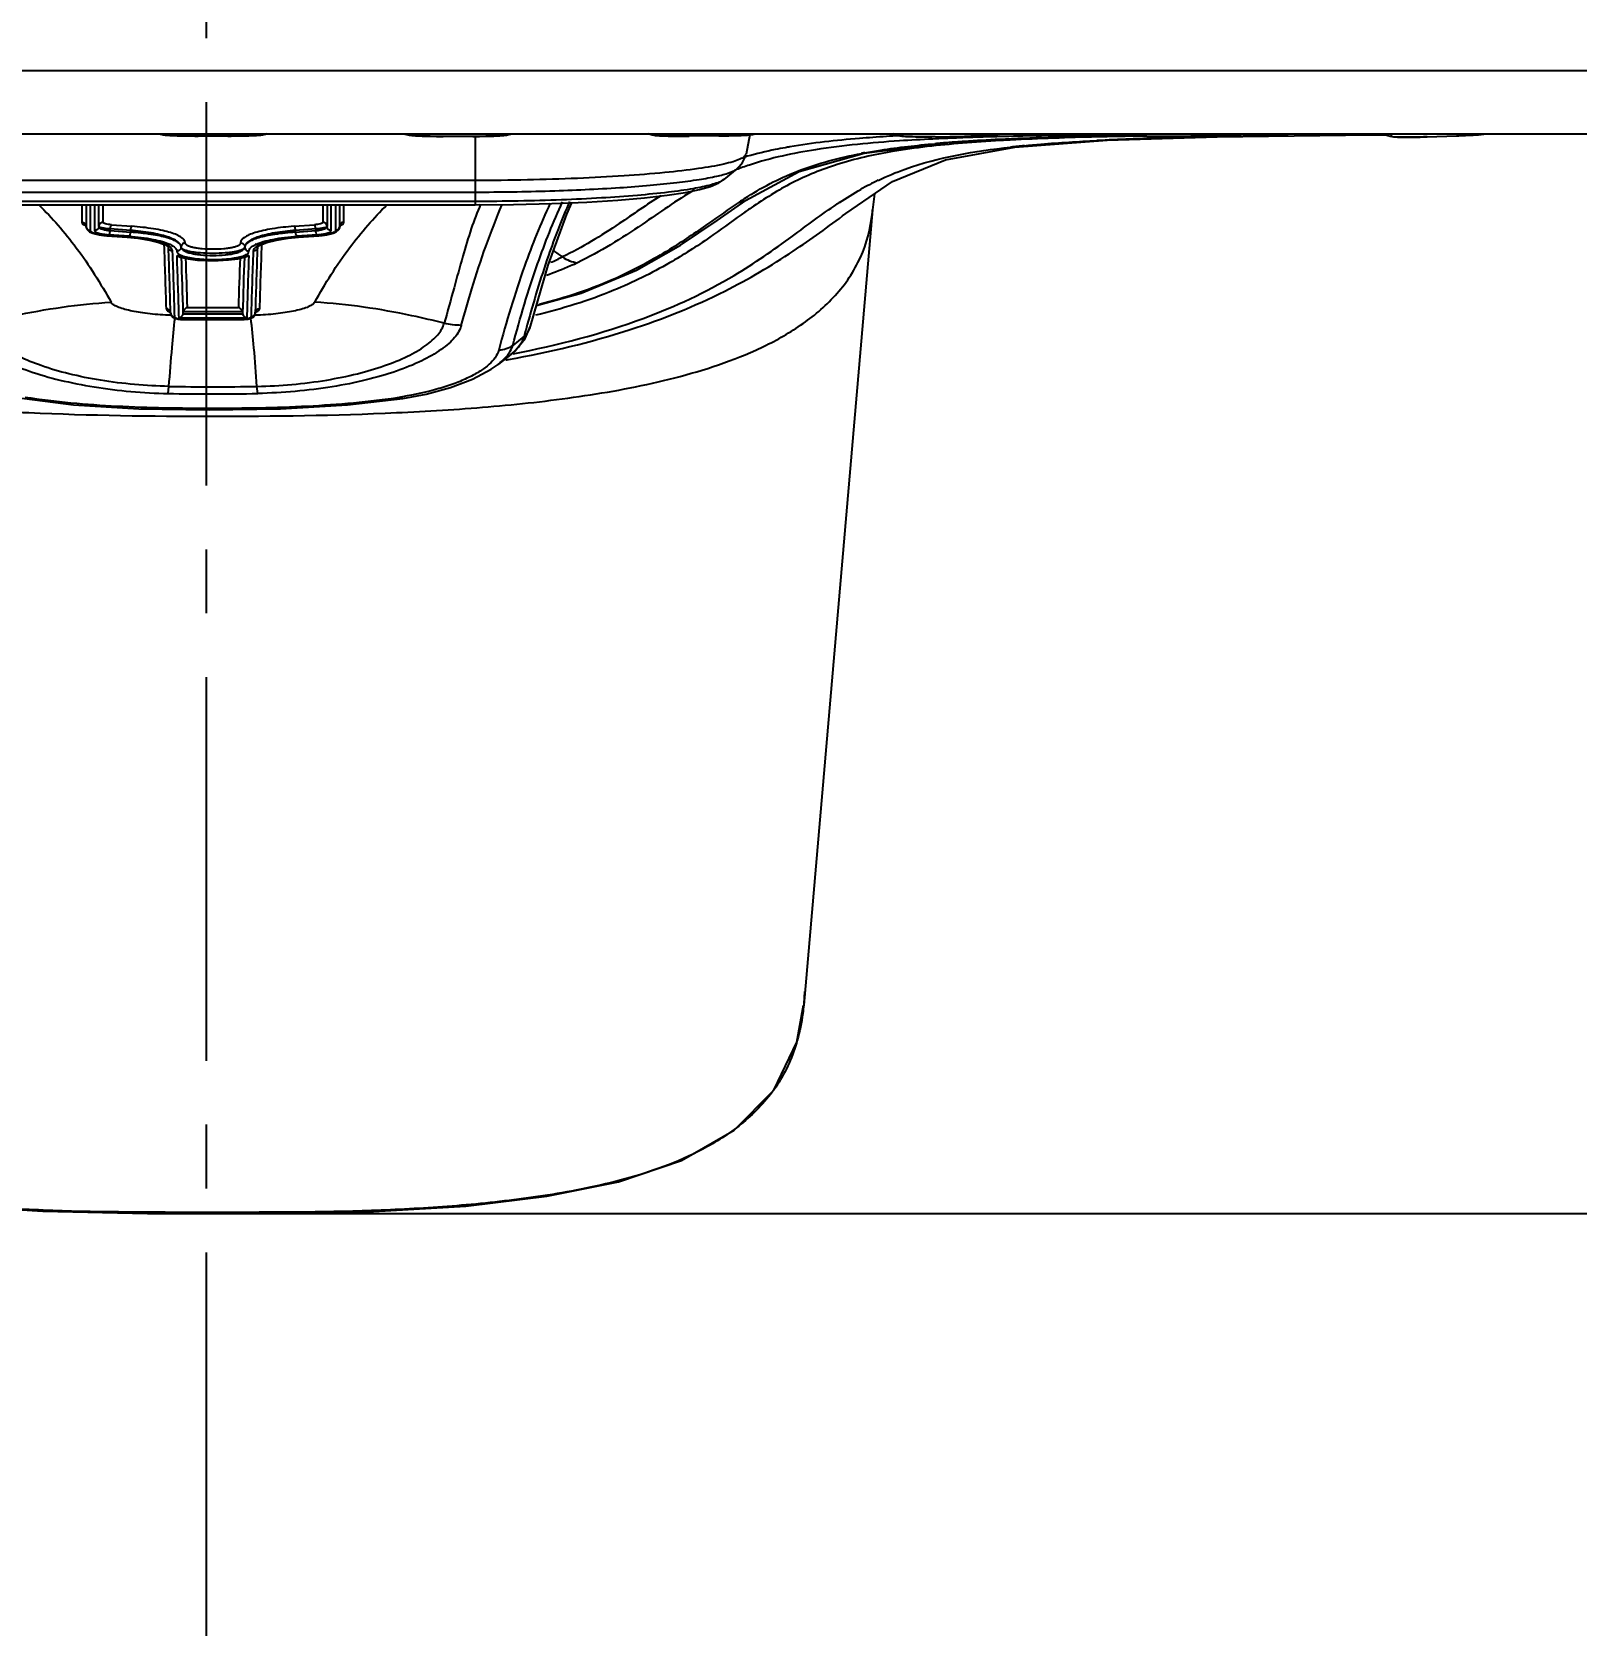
# Model space of a CAD drawing. Header units: inches. Extents: x -176 to 245, y -250 to 344.
# Drawn here: x -78.13 to -41.56, y 179.85 to 217.81 of the extents above; entities that cross this region are included whole.
import ezdxf

# ---------------------------------------------------------------- set-up
doc = ezdxf.new("R2010")
doc.units = ezdxf.units.IN
doc.header["$LTSCALE"] = 2.42
doc.header["$MEASUREMENT"] = 0
doc.header["$PDMODE"] = 3
doc.header["$PDSIZE"] = 0.3125
doc.linetypes.add('CENTER2', pattern=[1.125, 0.75, -0.125, 0.125, -0.125])
doc.layers.get('0').update_dxf_attribs({"linetype": 'CONTINUOUS'})
doc.layers.get('Defpoints').update_dxf_attribs({"linetype": 'CONTINUOUS'})
doc.layers.add('CENTER', color=1, linetype='CENTER2')
doc.layers.add('DIM', color=3, linetype='CONTINUOUS', lineweight=18)
doc.styles.get("Standard").update_dxf_attribs({"font": 'arial.ttf', "width": 0.8})
doc.dimstyles.new('ISO-25', dxfattribs={"dimtxt": 5, "dimasz": 2.5, "dimexe": 1.25, "dimexo": 0.625, "dimgap": 2, "dimtad": 1, "dimtih": 1, "dimtoh": 1, "dimdec": 1, "dimdsep": 46, "dimtxsty": 'Standard', "dimcen": 0, "dimclrd": 3, "dimclre": 3, "dimclrt": 4, "dimadec": 0, "dimazin": 0, "dimtfac": 1, "dimtdec": 1, "dimtmove": 0, "dimatfit": 3, "dimfxl": 1, "dimarcsym": 0})

# ---------------------------------------------------------------- blocks, each defined once
blk = doc.blocks.new('*D5')
at = {"layer": 'Defpoints', "color": 0, "transparency": 16777216}
for p in [(-74.101, 245.762), (13.761, 245.762), (-73.997, 189.851)]:
    blk.add_point(p, dxfattribs=at)
at = {"layer": 'DIM', "color": 3, "lineweight": -2, "transparency": 16777216}
for p, q in [((-73.476, 245.762), (15.011, 245.762)), ((13.761, 240.762), (13.761, 222.359)), ((13.761, 194.851), (13.761, 213.254)), ((-73.372, 189.851), (15.011, 189.851))]:
    blk.add_line(p, q, dxfattribs=at)
at = {"layer": 'DIM', "color": 3, "transparency": 16777216}
for points in [[(12.928, 240.762), (14.595, 240.762), (13.761, 245.762)], [(12.928, 194.851), (14.595, 194.851), (13.761, 189.851)]]:
    blk.add_solid(points, dxfattribs=at)
at = {"layer": 'DIM', "color": 4, "transparency": 16777216, "insert": (13.761, 217.806), "char_height": 5, "attachment_point": 5}
blk.add_mtext('55.9', dxfattribs=at)

msp = doc.modelspace()

# ---------------------------------------------------------------- linework, layer by layer
at = {"color": 7, "linetype": 'Continuous'}
for p, q in [((-128.847, 216.896), (-18.847, 216.896)), ((-127.347, 215.396), (-20.347, 215.396)), ((-74.197, 215.347), (-74.197, 215.347)), ((-73.497, 215.347), (-74.197, 215.347)), ((-73.497, 215.347), (-73.497, 215.347)), ((-68.397, 215.337), (-68.397, 215.338)), ((-67.697, 215.337), (-68.397, 215.337)), ((-67.697, 215.338), (-67.697, 215.337)), ((-67.639, 215.338), (-67.64, 213.716)), ((-61.875, 215.35), (-62.575, 215.344)), ((-62.575, 215.344), (-62.575, 215.344)), ((-61.875, 215.35), (-61.875, 215.35)), ((-61.136, 215.381), (-61.226, 214.918)), ((-56.735, 215.279), (-56.81, 215.276)), ((-56.753, 215.331), (-56.053, 215.344)), ((-56.753, 215.331), (-56.753, 215.332)), ((-56.098, 215.306), (-56.175, 215.303)), ((-56.053, 215.344), (-56.053, 215.344)), ((-54.841, 215.258), (-54.895, 215.255)), ((-52.679, 215.25), (-50.074, 215.33)), ((-51.808, 215.348), (-52.031, 215.344)), ((-51.938, 215.395), (-51.893, 215.371)), ((-51.884, 215.368), (-51.85, 215.356)), ((-51.843, 215.285), (-51.711, 215.289)), ((-51.77, 215.353), (-51.77, 215.384)), ((-51.517, 215.326), (-51.168, 215.324)), ((-50.954, 215.311), (-50.87, 215.313)), ((-50.232, 215.357), (-50.931, 215.339)), ((-50.931, 215.338), (-50.931, 215.339)), ((-50.87, 215.313), (-50.698, 215.317)), ((-50.322, 215.325), (-50.268, 215.326)), ((-50.232, 215.357), (-50.232, 215.357)), ((-50.074, 215.33), (-47.042, 215.367)), ((-50.022, 215.354), (-49.588, 215.379)), ((-49.588, 215.379), (-49.43, 215.396)), ((-49.136, 215.377), (-49.444, 215.375)), ((-47.042, 215.367), (-46.059, 215.372)), ((-45.948, 215.342), (-45.948, 215.378)), ((-45.109, 215.326), (-44.41, 215.351)), ((-45.109, 215.326), (-45.109, 215.327)), ((-44.41, 215.351), (-44.41, 215.351)), ((-61.198, 214.867), (-61.252, 214.852)), ((-61.198, 214.867), (-61.249, 214.85)), ((-61.23, 214.919), (-61.231, 214.918)), ((-61.23, 214.919), (-61.231, 214.918)), ((-61.23, 214.921), (-61.23, 214.919)), ((-58.433, 214.943), (-56.454, 215.19)), ((-61.443, 214.568), (-61.753, 214.317)), ((-61.447, 214.569), (-61.445, 214.57)), ((-67.639, 214.294), (-80.054, 214.294)), ((-61.753, 214.317), (-61.789, 214.293)), ((-80.054, 214.021), (-67.639, 214.021)), ((-67.64, 213.798), (-80.054, 213.798)), ((-80.054, 213.716), (-67.641, 213.716)), ((-76.946, 213.716), (-76.946, 213.305)), ((-76.846, 213.716), (-76.846, 213.207)), ((-76.746, 213.109), (-76.746, 213.716)), ((-76.646, 213.716), (-76.646, 213.109)), ((-76.546, 213.207), (-76.546, 213.716)), ((-76.446, 213.305), (-76.446, 213.716)), ((-71.246, 213.716), (-71.246, 213.305)), ((-71.146, 213.716), (-71.146, 213.207)), ((-71.046, 213.109), (-71.046, 213.716)), ((-70.946, 213.716), (-70.946, 213.109)), ((-70.846, 213.207), (-70.846, 213.716)), ((-70.746, 213.305), (-70.746, 213.716)), ((-65.87, 214.049), (-65.853, 214.049)), ((-61.238, 213.823), (-61.232, 213.827)), ((-58.184, 213.979), (-58.232, 213.598)), ((-58.232, 213.598), (-59.86, 194.778)), ((-58.866, 213.512), (-58.859, 213.518)), ((-76.846, 213.208), (-76.846, 213.207)), ((-76.846, 213.206), (-76.845, 213.188)), ((-76.838, 213.168), (-76.846, 213.206)), ((-76.347, 212.99), (-76.354, 212.988)), ((-76.354, 212.988), (-75.873, 212.952)), ((-76.347, 212.99), (-75.865, 212.954)), ((-75.832, 212.974), (-76.313, 213.01)), ((-75.799, 213.112), (-76.28, 213.148)), ((-76.28, 213.108), (-76.28, 213.148)), ((-76.28, 213.108), (-75.799, 213.072)), ((-76.246, 213.246), (-75.765, 213.21)), ((-75.865, 212.954), (-75.873, 212.952)), ((-75.799, 213.112), (-75.799, 213.072)), ((-71.927, 213.21), (-71.446, 213.246)), ((-71.413, 213.148), (-71.894, 213.112)), ((-71.894, 213.072), (-71.894, 213.112)), ((-71.894, 213.072), (-71.413, 213.108)), ((-71.379, 213.01), (-71.86, 212.974)), ((-71.827, 212.954), (-71.346, 212.99)), ((-71.82, 212.952), (-71.827, 212.954)), ((-71.82, 212.952), (-71.338, 212.988)), ((-71.413, 213.148), (-71.413, 213.108)), ((-71.338, 212.988), (-71.346, 212.99)), ((-70.846, 213.206), (-70.854, 213.17)), ((-70.848, 213.188), (-70.846, 213.206)), ((-70.846, 213.208), (-70.846, 213.207)), ((-74.658, 212.502), (-74.696, 212.518)), ((-74.657, 212.493), (-74.696, 212.518)), ((-74.695, 212.492), (-74.696, 212.517)), ((-72.997, 212.518), (-73.036, 212.493)), ((-72.997, 212.518), (-73.034, 212.502)), ((-72.997, 212.517), (-72.998, 212.492)), ((-74.918, 211.212), (-74.855, 211.18)), ((-74.849, 211.165), (-74.857, 211.198)), ((-74.849, 211.162), (-74.85, 211.194)), ((-74.841, 211.127), (-74.849, 211.16)), ((-74.616, 211.051), (-74.648, 211.037)), ((-73.045, 211.037), (-74.648, 211.037)), ((-74.589, 211.073), (-74.616, 211.051)), ((-74.553, 211.132), (-74.549, 211.163)), ((-73.139, 211.132), (-74.553, 211.132)), ((-74.549, 211.163), (-74.544, 211.194)), ((-74.544, 211.194), (-73.148, 211.194)), ((-74.45, 211.29), (-73.243, 211.29)), ((-73.148, 211.194), (-73.144, 211.163)), ((-73.144, 211.163), (-73.139, 211.132)), ((-73.076, 211.051), (-73.104, 211.073)), ((-73.045, 211.037), (-73.076, 211.051)), ((-72.842, 211.105), (-72.859, 211.105)), ((-72.844, 211.16), (-72.851, 211.126)), ((-72.843, 211.201), (-72.844, 211.162)), ((-72.844, 211.165), (-72.836, 211.198)), ((-72.844, 211.165), (-72.835, 211.194)), ((-72.835, 211.194), (-72.832, 211.199)), ((-74.549, 211.005), (-73.144, 211.005)), ((-74.549, 211.001), (-74.549, 211.005)), ((-74.549, 211.001), (-73.144, 211.001)), ((-73.069, 211.01), (-73.144, 211.005)), ((-73.144, 211.005), (-73.144, 211.001)), ((-66.329, 210.843), (-66.328, 210.845)), ((-66.48, 210.61), (-66.748, 210.392)), ((-67.259, 209.829), (-67.097, 209.943)), ((-66.878, 210.105), (-67.11, 209.929)), ((-66.747, 210.214), (-66.878, 210.105)), ((-74.909, 209.254), (-74.889, 209.422)), ((-72.784, 209.254), (-72.804, 209.422)), ((-69.355, 209.134), (-69.355, 209.134)), ((-59.843, 195.099), (-59.859, 194.813))]:
    msp.add_line(p, q, dxfattribs=at)
for points in [[(-58.866, 213.512), (-57.762, 214.268), (-56.508, 214.784), (-54.863, 215.084), (-52.679, 215.25)], [(-56.454, 215.19), (-53.969, 215.314), (-51.824, 215.353)], [(-61.447, 214.569), (-61.379, 214.633), (-61.309, 214.724), (-61.25, 214.847), (-61.23, 214.921)], [(-61.238, 213.823), (-59.974, 214.505), (-58.433, 214.943)], [(-67.64, 213.716), (-66.734, 213.723), (-65.826, 213.747), (-64.999, 213.783), (-64.265, 213.829), (-63.629, 213.884), (-63.094, 213.945), (-62.662, 214.011), (-62.326, 214.079), (-62.071, 214.152), (-61.869, 214.24), (-61.753, 214.317)], [(-66.328, 210.845), (-65.908, 212.29), (-65.473, 213.5), (-65.354, 213.767)], [(-66.184, 211.339), (-65.131, 211.624), (-63.823, 212.169), (-62.775, 212.764), (-61.913, 213.348), (-61.229, 213.823)], [(-76.857, 213.243), (-76.858, 213.243), (-76.847, 213.216), (-76.846, 213.208)], [(-76.845, 213.188), (-76.817, 213.125), (-76.77, 213.083), (-76.711, 213.055), (-76.636, 213.031), (-76.542, 213.011), (-76.427, 212.995), (-76.354, 212.988)], [(-75.873, 212.952), (-75.624, 212.928), (-75.344, 212.883), (-75.124, 212.829), (-74.979, 212.772), (-74.909, 212.726), (-74.9, 212.716)], [(-72.793, 212.716), (-72.783, 212.726), (-72.713, 212.772), (-72.567, 212.829), (-72.345, 212.884), (-72.064, 212.928), (-71.82, 212.952)], [(-71.338, 212.988), (-71.262, 212.995), (-71.148, 213.011), (-71.055, 213.031), (-70.98, 213.055), (-70.922, 213.084), (-70.875, 213.125), (-70.848, 213.188)], [(-70.846, 213.208), (-70.845, 213.219), (-70.836, 213.241)], [(-74.656, 212.493), (-74.621, 212.482), (-74.43, 212.44), (-74.208, 212.412), (-73.967, 212.398), (-73.719, 212.398), (-73.477, 212.413), (-73.256, 212.442), (-73.067, 212.484), (-73.036, 212.493)], [(-74.856, 211.194), (-74.862, 211.198), (-74.856, 211.19), (-74.849, 211.165)], [(-74.849, 211.16), (-74.833, 211.107), (-74.794, 211.063), (-74.74, 211.033), (-74.67, 211.013), (-74.582, 211.002), (-74.549, 211.001)], [(-73.144, 211.001), (-73.104, 211.002), (-73.017, 211.013), (-72.947, 211.033), (-72.895, 211.063), (-72.858, 211.107), (-72.844, 211.16)], [(-66.879, 210.106), (-66.708, 210.248), (-66.455, 210.553), (-66.329, 210.843)], [(-69.355, 209.134), (-68.8, 209.238), (-68.221, 209.394), (-67.701, 209.592), (-67.259, 209.829)], [(-78.367, 209.139), (-77.143, 208.989), (-75.604, 208.894), (-73.935, 208.867), (-72.25, 208.89), (-70.659, 208.982), (-69.355, 209.134)], [(-87.828, 194.779), (-87.669, 193.911), (-87.14, 192.787), (-86.222, 191.846), (-84.999, 191.131), (-83.542, 190.625), (-81.881, 190.275), (-80.003, 190.039), (-77.871, 189.901), (-75.394, 189.851), (-72.6, 189.85), (-70.042, 189.893), (-67.86, 190.024), (-65.939, 190.255), (-64.246, 190.6), (-62.759, 191.103), (-61.51, 191.816), (-60.57, 192.764), (-60.028, 193.9), (-59.865, 194.779)]]:
    msp.add_lwpolyline(points, dxfattribs=at)
for centre, radius, start, end in [((-55.358, 175.205), 40.211, 93.2056, 93.6303), ((-54.691, 171.611), 43.716, 92.7775, 93.8092), ((-54.003, 157.292), 58.051, 92.14425, 92.69732), ((-53.681, 179.431), 35.867, 93.8075, 94.1266), ((-53.339, 139.256), 76.1, 91.59589, 92.07727), ((-53.173, 171.635), 43.679, 92.6968, 93.7928), ((-52.916, 124.59), 90.772, 91.46221, 91.60503), ((-52.115, 149.832), 65.508, 91.71455, 92.72447), ((-51.23, 123.13), 92.225, 91.55263, 91.76748), ((-50.197, 83.027), 132.341, 90.71542, 91.52927), ((-49.819, 152.959), 62.358, 92.13439, 92.8539), ((-49.127, 135.371), 79.96, 91.94627, 92.16022), ((-51.752, 215.696), 0.354, 246.5525, 248.0621), ((-48.512, 116.599), 98.742, 91.55094, 91.85676), ((-48.082, 101.049), 114.298, 91.43966, 91.55526), ((-51.344, 231.039), 15.715, 270.6417, 271.5062), ((-47.452, 74.619), 140.735, 91.16878, 91.32192), ((-46.815, 42.841), 172.52, 90.87791, 91.1468), ((-50.645, 231.218), 15.876, 271.4926, 272.2486), ((-45.817, -20.95), 236.319, 90.62429, 90.88302), ((-58.12, 203.001), 12.265, 99.7132, 100.2292), ((-56.215, 202.934), 12.217, 100.3962, 100.7544), ((-54.256, 186.914), 28.362, 94.7284, 95.062), ((-53.979, 183.525), 31.762, 94.1214, 94.7229), ((-52.395, 192.105), 23.123, 95.579, 96.3793), ((-58.971, 208.093), 6.919, 108.3396, 111.0365), ((-55.064, 208), 6.993, 117.6451, 119.5179), ((-55.27, 208.392), 6.55, 115.6123, 117.6402), ((-67.629, 271.295), 57.274, 269.9896, 271.7615), ((-56.942, 207.267), 7.888, 123.203, 124.3562), ((-52.868, 204.467), 11.153, 123.4486, 123.8248), ((-51.991, 200.343), 16.127, 124.4296, 125.4477), ((-61.954, 213.92), 3.736, 351.7764, 355.0578), ((-76.173, 215.308), 2.324, 265.5267, 265.7132), ((-76.175, 214.877), 1.872, 264.5253, 265.7522), ((-71.517, 214.869), 1.864, 274.2387, 275.4708), ((-71.52, 215.316), 2.332, 274.2846, 274.4709), ((-71.028, 213.704), 0.514, 290.8475, 291.2837), ((-245.531, 206.493), 170.649, 1.5999, 2.11189), ((-243.171, 206.462), 168.388, 1.61099, 2.12975), ((-75.185, 212.097), 0.758, 63.476, 65.3009), ((-228.942, 206.818), 154.251, 1.5784, 2.15632), ((96.072, 206.335), 169.082, 177.86903, 178.39625), ((-72.512, 212.108), 0.747, 114.7124, 116.6554), ((80.874, 206.939), 153.776, 177.84573, 178.41184), ((83.21, 206.967), 156.013, 177.86406, 178.42412), ((-73.823, 201.143), 14.025, 53.9724, 55.0248), ((-248.402, 206.19), 173.821, 1.59772, 2.07804), ((-237.75, 206.636), 163.264, 1.58899, 2.05051), ((-241.509, 206.621), 167.124, 1.60082, 2.00099), ((105.379, 206.257), 178.692, 178.01196, 178.38623), ((102.931, 206.227), 176.144, 177.96625, 178.39413), ((86.584, 206.643), 159.689, 177.90067, 178.42353), ((-68.657, 218.768), 6.998, 293.6496, 296.1388), ((-74.703, 211.598), 0.444, 250.0416, 250.58), ((-74.551, 220.07), 8.97, 268.0826, 268.2058), ((-72.984, 211.581), 0.426, 289.6164, 290.1504), ((-72.968, 211.538), 0.381, 290.1168, 292.4399), ((-74.553, 211.566), 0.561, 262.4676, 266.3474), ((-74.547, 211.655), 0.65, 266.3203, 269.8132), ((-35.472, 202.446), 32.065, 164.7367, 165.2495), ((-71.382, 235.517), 25.859, 279.949, 280.0955), ((-67.684, 210.807), 1.039, 318.1597, 319.26), ((-67.644, 210.773), 0.986, 319.2574, 320.6808), ((-73.849, 260.066), 50.823, 268.8044, 271.2009), ((-73.849, 260.031), 50.619, 268.8228, 271.1825), ((-70.676, 217.394), 8.322, 278.6104, 279.0939)]:
    msp.add_arc(centre, radius, start, end, dxfattribs=at)
for points, knots in [([(-74.197, 215.347), (-74.299, 215.347), (-74.491, 215.348), (-74.749, 215.354), (-74.956, 215.365), (-75.075, 215.378), (-75.124, 215.394)], [0, 0, 0, 0, 0.330605, 0.618575, 0.832072, 1, 1, 1, 1]), ([(-75.036, 215.383), (-75.036, 215.378), (-75.004, 215.376), (-74.966, 215.367), (-74.884, 215.363), (-74.783, 215.357), (-74.657, 215.353), (-74.459, 215.348), (-74.304, 215.347), (-74.197, 215.347)], [0, 0, 0, 0, 0.020974, 0.078284, 0.170715, 0.294906, 0.446032, 0.618407, 1, 1, 1, 1]), ([(-72.564, 215.396), (-72.613, 215.378), (-72.734, 215.365), (-72.941, 215.354), (-73.201, 215.348), (-73.394, 215.347), (-73.497, 215.347)], [0, 0, 0, 0, 0.169529, 0.381753, 0.669249, 1, 1, 1, 1]), ([(-73.497, 215.347), (-73.39, 215.347), (-73.234, 215.348), (-73.037, 215.353), (-72.911, 215.357), (-72.81, 215.363), (-72.728, 215.367), (-72.69, 215.376), (-72.658, 215.378), (-72.658, 215.383)], [0, 0, 0, 0, 0.381594, 0.553969, 0.705095, 0.829285, 0.921717, 0.979027, 1, 1, 1, 1]), ([(-68.397, 215.337), (-68.499, 215.337), (-68.691, 215.339), (-68.95, 215.347), (-69.16, 215.359), (-69.282, 215.375), (-69.333, 215.394)], [0, 0, 0, 0, 0.327094, 0.612739, 0.826679, 1, 1, 1, 1]), ([(-69.236, 215.381), (-69.236, 215.375), (-69.205, 215.371), (-69.166, 215.362), (-69.084, 215.356), (-68.983, 215.35), (-68.857, 215.344), (-68.659, 215.339), (-68.504, 215.338), (-68.397, 215.338)], [0, 0, 0, 0, 0.021686, 0.079178, 0.171626, 0.295735, 0.446711, 0.618886, 1, 1, 1, 1]), ([(-66.762, 215.394), (-66.813, 215.375), (-66.935, 215.359), (-67.144, 215.347), (-67.403, 215.339), (-67.595, 215.337), (-67.697, 215.337)], [0, 0, 0, 0, 0.172851, 0.387081, 0.672841, 1, 1, 1, 1]), ([(-67.697, 215.338), (-67.59, 215.338), (-67.434, 215.339), (-67.237, 215.344), (-67.111, 215.35), (-67.009, 215.356), (-66.928, 215.362), (-66.889, 215.371), (-66.858, 215.375), (-66.858, 215.381)], [0, 0, 0, 0, 0.381114, 0.55329, 0.704266, 0.828374, 0.920822, 0.978314, 1, 1, 1, 1]), ([(-62.575, 215.344), (-62.681, 215.343), (-62.878, 215.342), (-63.143, 215.347), (-63.357, 215.356), (-63.483, 215.372), (-63.536, 215.396)], [0, 0, 0, 0, 0.329764, 0.61389, 0.819639, 1, 1, 1, 1]), ([(-63.414, 215.373), (-63.414, 215.367), (-63.382, 215.365), (-63.344, 215.357), (-63.262, 215.354), (-63.161, 215.349), (-63.035, 215.346), (-62.837, 215.343), (-62.682, 215.343), (-62.575, 215.344)], [0, 0, 0, 0, 0.020914, 0.078174, 0.170575, 0.294754, 0.445889, 0.618293, 1, 1, 1, 1]), ([(-61.875, 215.35), (-61.768, 215.351), (-61.613, 215.354), (-61.415, 215.36), (-61.289, 215.365), (-61.188, 215.372), (-61.106, 215.377), (-61.068, 215.386), (-61.036, 215.388), (-61.036, 215.394)], [0, 0, 0, 0, 0.381481, 0.553827, 0.704944, 0.829145, 0.921608, 0.978967, 1, 1, 1, 1]), ([(-57.596, 215.231), (-58.26, 215.186), (-59.457, 215.076), (-60.639, 214.829), (-61.148, 214.66)], [0, 0, 0, 0, 0.553998, 1, 1, 1, 1]), ([(-57.904, 215.335), (-58.118, 215.321), (-58.882, 215.266), (-59.645, 215.183), (-60.189, 215.09)], [0, 0, 0, 0, 0.279425, 1, 1, 1, 1]), ([(-56.753, 215.331), (-56.861, 215.33), (-57.061, 215.328), (-57.329, 215.332), (-57.55, 215.341), (-57.683, 215.363), (-57.738, 215.394)], [0, 0, 0, 0, 0.325577, 0.605522, 0.808735, 1, 1, 1, 1]), ([(-57.592, 215.361), (-57.592, 215.355), (-57.561, 215.351), (-57.522, 215.343), (-57.44, 215.338), (-57.339, 215.334), (-57.213, 215.331), (-57.015, 215.329), (-56.86, 215.33), (-56.753, 215.332)], [0, 0, 0, 0, 0.021548, 0.078922, 0.171296, 0.295377, 0.446374, 0.618618, 1, 1, 1, 1]), ([(-54.895, 215.255), (-55.001, 215.25), (-55.405, 215.228), (-55.808, 215.201), (-56.104, 215.177)], [0, 0, 0, 0, 0.263199, 1, 1, 1, 1]), ([(-56.053, 215.344), (-55.955, 215.346), (-55.772, 215.351), (-55.525, 215.361), (-55.347, 215.378), (-55.252, 215.385), (-55.222, 215.396)], [0, 0, 0, 0, 0.35319, 0.661652, 0.886586, 1, 1, 1, 1]), ([(-52.856, 215.372), (-53.058, 215.37), (-53.85, 215.361), (-54.642, 215.348), (-55.232, 215.332)], [0, 0, 0, 0, 0.254155, 1, 1, 1, 1]), ([(-52.031, 215.344), (-52.286, 215.34), (-53.222, 215.321), (-54.159, 215.291), (-54.841, 215.258)], [0, 0, 0, 0, 0.271577, 1, 1, 1, 1]), ([(-54.643, 215.118), (-54.511, 215.131), (-53.939, 215.183), (-53.365, 215.218), (-52.923, 215.24)], [0, 0, 0, 0, 0.230722, 1, 1, 1, 1]), ([(-50.931, 215.338), (-51.041, 215.335), (-51.244, 215.331), (-51.514, 215.333), (-51.738, 215.336), (-51.874, 215.36), (-51.931, 215.394)], [0, 0, 0, 0, 0.327161, 0.605709, 0.802524, 1, 1, 1, 1]), ([(-51.85, 215.356), (-51.803, 215.342), (-51.691, 215.331), (-51.579, 215.327), (-51.517, 215.326)], [0, 0, 0, 0, 0.441882, 1, 1, 1, 1]), ([(-51.77, 215.353), (-51.77, 215.347), (-51.738, 215.346), (-51.7, 215.339), (-51.618, 215.336), (-51.517, 215.333), (-51.391, 215.332), (-51.194, 215.333), (-51.038, 215.336), (-50.931, 215.339)], [0, 0, 0, 0, 0.020793, 0.077955, 0.170294, 0.294451, 0.445604, 0.618067, 1, 1, 1, 1]), ([(-45.109, 215.326), (-45.22, 215.323), (-45.426, 215.317), (-45.7, 215.318), (-45.931, 215.321), (-46.074, 215.353), (-46.132, 215.395)], [0, 0, 0, 0, 0.322936, 0.597366, 0.792251, 1, 1, 1, 1]), ([(-45.948, 215.342), (-45.948, 215.336), (-45.916, 215.332), (-45.878, 215.325), (-45.796, 215.322), (-45.695, 215.318), (-45.569, 215.318), (-45.372, 215.319), (-45.216, 215.323), (-45.109, 215.327)], [0, 0, 0, 0, 0.021409, 0.078665, 0.170964, 0.295017, 0.446035, 0.618348, 1, 1, 1, 1]), ([(-44.41, 215.351), (-44.34, 215.354), (-44.104, 215.364), (-43.868, 215.377), (-43.702, 215.396)], [0, 0, 0, 0, 0.294072, 1, 1, 1, 1]), ([(-61.231, 214.918), (-61.236, 214.895), (-61.282, 214.844), (-61.387, 214.788), (-61.549, 214.731), (-61.874, 214.65), (-62.413, 214.561), (-63.202, 214.47), (-64.158, 214.396), (-65.244, 214.34), (-66.419, 214.303), (-67.227, 214.294), (-67.639, 214.294)], [0, 0, 0, 0, 0.011327, 0.029279, 0.055393, 0.090136, 0.183827, 0.307393, 0.457028, 0.626554, 0.809681, 1, 1, 1, 1]), ([(-61.262, 213.867), (-60.873, 214.121), (-59.984, 214.586), (-59.014, 214.837), (-58.494, 214.936)], [0, 0, 0, 0, 0.467387, 1, 1, 1, 1]), ([(-60.298, 215.071), (-60.377, 215.057), (-60.68, 214.999), (-60.979, 214.928), (-61.198, 214.867)], [0, 0, 0, 0, 0.262812, 1, 1, 1, 1]), ([(-56.104, 215.177), (-56.66, 215.131), (-57.659, 215.024), (-59.019, 214.727), (-60.146, 214.268), (-60.795, 213.86), (-61.109, 213.645)], [0, 0, 0, 0, 0.315428, 0.567715, 0.784787, 1, 1, 1, 1]), ([(-58.419, 214.95), (-58.293, 214.973), (-57.742, 215.065), (-57.187, 215.127), (-56.759, 215.165)], [0, 0, 0, 0, 0.230119, 1, 1, 1, 1]), ([(-58.102, 214.298), (-57.894, 214.398), (-56.893, 214.811), (-55.811, 214.99), (-54.965, 215.085)], [0, 0, 0, 0, 0.212612, 1, 1, 1, 1]), ([(-65.853, 214.049), (-65.307, 214.066), (-64.522, 214.101), (-63.526, 214.176), (-62.899, 214.24), (-62.373, 214.31), (-61.957, 214.384), (-61.682, 214.453), (-61.526, 214.517), (-61.469, 214.551), (-61.447, 214.569)], [0, 0, 0, 0, 0.367184, 0.529135, 0.671537, 0.791158, 0.886436, 0.956107, 0.981172, 1, 1, 1, 1]), ([(-61.789, 214.293), (-61.823, 214.272), (-61.908, 214.235), (-62.137, 214.164), (-62.528, 214.087), (-63.113, 214.007), (-63.839, 213.935), (-64.682, 213.875), (-65.962, 213.815), (-66.958, 213.798), (-67.64, 213.798)], [0, 0, 0, 0, 0.020214, 0.047276, 0.121854, 0.222784, 0.347846, 0.492929, 0.653159, 1, 1, 1, 1]), ([(-62.449, 214.072), (-62.876, 213.824), (-63.756, 213.184), (-64.683, 212.607), (-65.216, 212.349)], [0, 0, 0, 0, 0.454681, 1, 1, 1, 1]), ([(-77.964, 213.716), (-77.807, 213.562), (-77.498, 213.235), (-76.899, 212.487), (-76.504, 211.86), (-76.258, 211.415)], [0, 0, 0, 0, 0.229674, 0.468442, 1, 1, 1, 1]), ([(-71.435, 211.415), (-71.189, 211.86), (-70.794, 212.487), (-70.195, 213.235), (-69.887, 213.562), (-69.73, 213.716)], [0, 0, 0, 0, 0.531765, 0.770462, 1, 1, 1, 1]), ([(-67.509, 213.736), (-67.593, 213.546), (-67.745, 213.137), (-67.943, 212.473), (-68.147, 211.724), (-68.293, 211.196), (-68.373, 210.916)], [0, 0, 0, 0, 0.211084, 0.44294, 0.704567, 1, 1, 1, 1]), ([(-67.968, 210.865), (-67.889, 211.154), (-67.612, 212.121), (-67.277, 213.073), (-67, 213.723)], [0, 0, 0, 0, 0.297817, 1, 1, 1, 1]), ([(-65.864, 213.754), (-66.092, 213.269), (-66.551, 212.128), (-66.902, 210.951), (-67.08, 210.282)], [0, 0, 0, 0, 0.436188, 1, 1, 1, 1]), ([(-66.748, 210.392), (-66.575, 211.043), (-66.234, 212.194), (-65.792, 213.311), (-65.571, 213.788)], [0, 0, 0, 0, 0.561825, 1, 1, 1, 1]), ([(-66.738, 210.196), (-65.688, 210.396), (-63.88, 210.862), (-61.677, 211.879), (-60.223, 212.9), (-59.435, 213.493), (-59.077, 213.733)], [0, 0, 0, 0, 0.376189, 0.653273, 0.848148, 1, 1, 1, 1]), ([(-65.404, 213.798), (-65.59, 213.378), (-65.959, 212.419), (-66.256, 211.435), (-66.405, 210.887)], [0, 0, 0, 0, 0.446951, 1, 1, 1, 1]), ([(-61.393, 213.779), (-61.644, 213.614), (-62.18, 213.224), (-63.119, 212.59), (-64.425, 211.873), (-65.498, 211.52), (-66.128, 211.356)], [0, 0, 0, 0, 0.168131, 0.371152, 0.634981, 1, 1, 1, 1]), ([(-63.248, 213.932), (-63.581, 213.722), (-64.324, 213.191), (-65.105, 212.71), (-65.574, 212.486)], [0, 0, 0, 0, 0.431189, 1, 1, 1, 1]), ([(-89.439, 213.4), (-89.389, 213.042), (-89.177, 212.337), (-88.529, 211.45), (-87.676, 210.773), (-86.398, 210.096), (-84.668, 209.552), (-82.536, 209.158), (-80.377, 208.922), (-77.482, 208.745), (-73.854, 208.695), (-70.226, 208.744), (-67.331, 208.921), (-65.172, 209.156), (-63.04, 209.548), (-61.309, 210.091), (-60.03, 210.765), (-59.175, 211.44), (-58.523, 212.324), (-58.308, 213.028), (-58.256, 213.385)], [0, 0, 0, 0, 0.031207, 0.06234, 0.09346, 0.124593, 0.186875, 0.249314, 0.311873, 0.374525, 0.499997, 0.625469, 0.688123, 0.750682, 0.813123, 0.875407, 0.906541, 0.937661, 0.968794, 1, 1, 1, 1]), ([(-66.85, 210.059), (-65.876, 210.232), (-64.124, 210.648), (-61.867, 211.548), (-60.19, 212.535), (-59.273, 213.206), (-58.865, 213.512)], [0, 0, 0, 0, 0.337533, 0.612375, 0.825965, 1, 1, 1, 1]), ([(-61.344, 213.481), (-61.593, 213.305), (-62.14, 212.899), (-63.126, 212.267), (-64.487, 211.593), (-65.58, 211.257), (-66.211, 211.104)], [0, 0, 0, 0, 0.167624, 0.374511, 0.643107, 1, 1, 1, 1]), ([(-76.946, 213.305), (-76.946, 213.289), (-76.926, 213.264), (-76.89, 213.242), (-76.865, 213.231), (-76.851, 213.226)], [0, 0, 0, 0, 0.367034, 0.646187, 1, 1, 1, 1]), ([(-76.946, 213.305), (-76.921, 213.305), (-76.869, 213.284), (-76.847, 213.232), (-76.846, 213.208)], [0, 0, 0, 0, 0.503176, 1, 1, 1, 1]), ([(-76.746, 213.109), (-76.765, 213.109), (-76.804, 213.119), (-76.83, 213.15), (-76.838, 213.168)], [0, 0, 0, 0, 0.487464, 1, 1, 1, 1]), ([(-76.354, 212.991), (-76.408, 212.995), (-76.504, 213.006), (-76.614, 213.028), (-76.683, 213.052), (-76.721, 213.07), (-76.746, 213.093), (-76.746, 213.109)], [0, 0, 0, 0, 0.382072, 0.685925, 0.801486, 0.891103, 1, 1, 1, 1]), ([(-76.546, 213.207), (-76.546, 213.182), (-76.568, 213.129), (-76.621, 213.109), (-76.646, 213.109)], [0, 0, 0, 0, 0.496303, 1, 1, 1, 1]), ([(-76.646, 213.109), (-76.646, 213.097), (-76.628, 213.079), (-76.599, 213.064), (-76.549, 213.045), (-76.466, 213.027), (-76.394, 213.017), (-76.353, 213.014)], [0, 0, 0, 0, 0.110986, 0.200327, 0.314844, 0.616637, 1, 1, 1, 1]), ([(-76.446, 213.305), (-76.472, 213.305), (-76.524, 213.284), (-76.546, 213.232), (-76.546, 213.207)], [0, 0, 0, 0, 0.503697, 1, 1, 1, 1]), ([(-76.546, 213.207), (-76.546, 213.195), (-76.531, 213.175), (-76.504, 213.159), (-76.458, 213.139), (-76.382, 213.12), (-76.316, 213.112), (-76.28, 213.108)], [0, 0, 0, 0, 0.122092, 0.213507, 0.328679, 0.627058, 1, 1, 1, 1]), ([(-76.28, 213.148), (-76.316, 213.15), (-76.38, 213.154), (-76.466, 213.168), (-76.516, 213.18), (-76.546, 213.198), (-76.546, 213.207)], [0, 0, 0, 0, 0.39065, 0.700657, 0.905088, 1, 1, 1, 1]), ([(-76.246, 213.246), (-76.295, 213.249), (-76.361, 213.258), (-76.426, 213.279), (-76.446, 213.297), (-76.446, 213.305)], [0, 0, 0, 0, 0.686439, 0.891434, 1, 1, 1, 1]), ([(-76.28, 213.108), (-76.281, 213.087), (-76.286, 213.057), (-76.3, 213.024), (-76.308, 213.013), (-76.313, 213.01)], [0, 0, 0, 0, 0.609424, 0.840576, 1, 1, 1, 1]), ([(-76.246, 213.246), (-76.251, 213.243), (-76.26, 213.231), (-76.274, 213.199), (-76.278, 213.169), (-76.28, 213.148)], [0, 0, 0, 0, 0.159186, 0.390251, 1, 1, 1, 1]), ([(-74.937, 212.766), (-74.988, 212.792), (-75.111, 212.836), (-75.42, 212.91), (-75.679, 212.94), (-75.865, 212.954)], [0, 0, 0, 0, 0.180134, 0.411809, 1, 1, 1, 1]), ([(-75.799, 213.072), (-75.8, 213.05), (-75.805, 213.02), (-75.819, 212.988), (-75.827, 212.977), (-75.832, 212.974)], [0, 0, 0, 0, 0.609239, 0.844466, 1, 1, 1, 1]), ([(-75.832, 212.974), (-75.641, 212.96), (-75.374, 212.929), (-75.054, 212.856), (-74.924, 212.811), (-74.869, 212.786)], [0, 0, 0, 0, 0.582493, 0.815353, 1, 1, 1, 1]), ([(-75.765, 213.21), (-75.77, 213.207), (-75.779, 213.196), (-75.793, 213.163), (-75.797, 213.133), (-75.799, 213.112)], [0, 0, 0, 0, 0.155292, 0.390432, 1, 1, 1, 1]), ([(-74.6, 212.72), (-74.6, 212.743), (-74.621, 212.795), (-74.692, 212.858), (-74.797, 212.915), (-74.939, 212.968), (-75.114, 213.016), (-75.403, 213.073), (-75.636, 213.099), (-75.799, 213.112)], [0, 0, 0, 0, 0.052857, 0.120972, 0.211603, 0.32654, 0.465275, 0.625839, 1, 1, 1, 1]), ([(-74.6, 212.72), (-74.601, 212.768), (-74.678, 212.838), (-74.798, 212.895), (-74.94, 212.943), (-75.115, 212.985), (-75.404, 213.037), (-75.636, 213.06), (-75.799, 213.072)], [0, 0, 0, 0, 0.111628, 0.201845, 0.317524, 0.457826, 0.620532, 1, 1, 1, 1]), ([(-74.5, 212.818), (-74.501, 212.87), (-74.581, 212.949), (-74.708, 213.012), (-74.858, 213.066), (-75.043, 213.113), (-75.348, 213.17), (-75.593, 213.197), (-75.765, 213.21)], [0, 0, 0, 0, 0.115013, 0.205451, 0.320816, 0.460506, 0.622467, 1, 1, 1, 1]), ([(-71.927, 213.21), (-72.099, 213.197), (-72.345, 213.171), (-72.65, 213.113), (-72.834, 213.066), (-72.985, 213.012), (-73.112, 212.948), (-73.191, 212.87), (-73.193, 212.818)], [0, 0, 0, 0, 0.377502, 0.539407, 0.679208, 0.794647, 0.884983, 1, 1, 1, 1]), ([(-71.894, 213.112), (-72.057, 213.099), (-72.29, 213.073), (-72.579, 213.016), (-72.754, 212.968), (-72.895, 212.915), (-73.001, 212.858), (-73.071, 212.795), (-73.092, 212.743), (-73.093, 212.72)], [0, 0, 0, 0, 0.374159, 0.534725, 0.673457, 0.788392, 0.879029, 0.947152, 1, 1, 1, 1]), ([(-71.894, 213.072), (-72.057, 213.06), (-72.289, 213.037), (-72.578, 212.985), (-72.752, 212.943), (-72.895, 212.895), (-73.014, 212.838), (-73.091, 212.768), (-73.093, 212.72)], [0, 0, 0, 0, 0.379467, 0.542175, 0.682474, 0.798149, 0.888371, 1, 1, 1, 1]), ([(-72.824, 212.786), (-72.769, 212.811), (-72.639, 212.856), (-72.318, 212.929), (-72.051, 212.96), (-71.86, 212.974)], [0, 0, 0, 0, 0.184716, 0.417649, 1, 1, 1, 1]), ([(-71.827, 212.954), (-72.013, 212.94), (-72.272, 212.91), (-72.58, 212.837), (-72.703, 212.792), (-72.754, 212.766)], [0, 0, 0, 0, 0.58804, 0.819677, 1, 1, 1, 1]), ([(-71.927, 213.21), (-71.922, 213.207), (-71.914, 213.195), (-71.9, 213.163), (-71.895, 213.133), (-71.894, 213.112)], [0, 0, 0, 0, 0.159401, 0.390545, 1, 1, 1, 1]), ([(-71.894, 213.072), (-71.892, 213.05), (-71.888, 213.021), (-71.874, 212.988), (-71.865, 212.977), (-71.86, 212.974)], [0, 0, 0, 0, 0.609127, 0.840359, 1, 1, 1, 1]), ([(-71.246, 213.305), (-71.246, 213.297), (-71.266, 213.279), (-71.332, 213.258), (-71.397, 213.249), (-71.446, 213.246)], [0, 0, 0, 0, 0.108579, 0.313621, 1, 1, 1, 1]), ([(-71.413, 213.148), (-71.414, 213.169), (-71.419, 213.199), (-71.432, 213.231), (-71.441, 213.243), (-71.446, 213.246)], [0, 0, 0, 0, 0.609749, 0.840814, 1, 1, 1, 1]), ([(-71.413, 213.108), (-71.376, 213.112), (-71.31, 213.12), (-71.235, 213.139), (-71.189, 213.159), (-71.162, 213.175), (-71.146, 213.195), (-71.146, 213.207)], [0, 0, 0, 0, 0.372946, 0.67132, 0.786491, 0.877905, 1, 1, 1, 1]), ([(-71.146, 213.207), (-71.146, 213.198), (-71.177, 213.18), (-71.227, 213.168), (-71.312, 213.154), (-71.377, 213.15), (-71.413, 213.148)], [0, 0, 0, 0, 0.094909, 0.299339, 0.609347, 1, 1, 1, 1]), ([(-71.379, 213.01), (-71.384, 213.013), (-71.393, 213.024), (-71.407, 213.057), (-71.411, 213.087), (-71.413, 213.108)], [0, 0, 0, 0, 0.159424, 0.390576, 1, 1, 1, 1]), ([(-71.339, 213.014), (-71.299, 213.017), (-71.227, 213.027), (-71.144, 213.045), (-71.093, 213.064), (-71.064, 213.079), (-71.046, 213.097), (-71.046, 213.109)], [0, 0, 0, 0, 0.383384, 0.68514, 0.799664, 0.889008, 1, 1, 1, 1]), ([(-70.946, 213.109), (-70.946, 213.093), (-70.971, 213.07), (-71.01, 213.052), (-71.078, 213.028), (-71.189, 213.006), (-71.285, 212.995), (-71.338, 212.991)], [0, 0, 0, 0, 0.108929, 0.198461, 0.314057, 0.617929, 1, 1, 1, 1]), ([(-71.146, 213.207), (-71.146, 213.232), (-71.168, 213.284), (-71.221, 213.305), (-71.246, 213.305)], [0, 0, 0, 0, 0.496303, 1, 1, 1, 1]), ([(-71.046, 213.109), (-71.072, 213.109), (-71.124, 213.129), (-71.146, 213.182), (-71.146, 213.207)], [0, 0, 0, 0, 0.503697, 1, 1, 1, 1]), ([(-70.854, 213.17), (-70.861, 213.151), (-70.888, 213.12), (-70.927, 213.109), (-70.946, 213.109)], [0, 0, 0, 0, 0.512028, 1, 1, 1, 1]), ([(-70.746, 213.305), (-70.771, 213.305), (-70.824, 213.284), (-70.846, 213.233), (-70.846, 213.208)], [0, 0, 0, 0, 0.503088, 1, 1, 1, 1]), ([(-70.842, 213.226), (-70.828, 213.231), (-70.803, 213.242), (-70.767, 213.264), (-70.746, 213.289), (-70.746, 213.305)], [0, 0, 0, 0, 0.3537, 0.632683, 1, 1, 1, 1]), ([(-74.836, 212.696), (-74.842, 212.702), (-74.872, 212.73), (-74.908, 212.751), (-74.937, 212.766)], [0, 0, 0, 0, 0.21388, 1, 1, 1, 1]), ([(-74.8, 212.622), (-74.824, 212.622), (-74.876, 212.641), (-74.899, 212.692), (-74.9, 212.716)], [0, 0, 0, 0, 0.502716, 1, 1, 1, 1]), ([(-74.847, 212.776), (-74.825, 212.765), (-74.787, 212.743), (-74.729, 212.698), (-74.7, 212.652), (-74.7, 212.622)], [0, 0, 0, 0, 0.330339, 0.600693, 1, 1, 1, 1]), ([(-74.8, 212.622), (-74.8, 212.628), (-74.804, 212.656), (-74.821, 212.681), (-74.836, 212.696)], [0, 0, 0, 0, 0.22662, 1, 1, 1, 1]), ([(-74.6, 212.72), (-74.6, 212.695), (-74.622, 212.643), (-74.674, 212.622), (-74.7, 212.622)], [0, 0, 0, 0, 0.49545, 1, 1, 1, 1]), ([(-74.7, 212.622), (-74.7, 212.602), (-74.676, 212.569), (-74.632, 212.54), (-74.601, 212.526), (-74.584, 212.519)], [0, 0, 0, 0, 0.374308, 0.648809, 1, 1, 1, 1]), ([(-74.5, 212.818), (-74.525, 212.818), (-74.577, 212.797), (-74.6, 212.745), (-74.6, 212.72)], [0, 0, 0, 0, 0.504561, 1, 1, 1, 1]), ([(-73.093, 212.72), (-73.094, 212.694), (-73.143, 212.657), (-73.217, 212.631), (-73.311, 212.609), (-73.425, 212.591), (-73.606, 212.573), (-73.846, 212.565), (-74.087, 212.573), (-74.268, 212.591), (-74.382, 212.609), (-74.476, 212.631), (-74.55, 212.657), (-74.598, 212.694), (-74.6, 212.72)], [0, 0, 0, 0, 0.04928, 0.094302, 0.155108, 0.229646, 0.314429, 0.499975, 0.685524, 0.770315, 0.844862, 0.905676, 0.950711, 1, 1, 1, 1]), ([(-74.6, 212.72), (-74.599, 212.707), (-74.588, 212.676), (-74.545, 212.639), (-74.477, 212.605), (-74.385, 212.575), (-74.27, 212.551), (-74.088, 212.527), (-73.846, 212.516), (-73.604, 212.527), (-73.423, 212.551), (-73.308, 212.575), (-73.215, 212.605), (-73.148, 212.639), (-73.105, 212.676), (-73.093, 212.707), (-73.093, 212.72)], [0, 0, 0, 0, 0.024453, 0.057081, 0.102722, 0.162773, 0.235746, 0.318602, 0.499985, 0.681369, 0.764231, 0.837209, 0.897266, 0.942917, 0.975548, 1, 1, 1, 1]), ([(-73.193, 212.818), (-73.193, 212.793), (-73.233, 212.756), (-73.298, 212.729), (-73.379, 212.706), (-73.479, 212.689), (-73.637, 212.67), (-73.846, 212.662), (-74.056, 212.67), (-74.214, 212.689), (-74.313, 212.706), (-74.394, 212.729), (-74.459, 212.756), (-74.5, 212.793), (-74.5, 212.818)], [0, 0, 0, 0, 0.052072, 0.097102, 0.15754, 0.231624, 0.315873, 0.499993, 0.68413, 0.76835, 0.842447, 0.902926, 0.947919, 1, 1, 1, 1]), ([(-73.193, 212.818), (-73.168, 212.818), (-73.115, 212.797), (-73.093, 212.745), (-73.093, 212.72)], [0, 0, 0, 0, 0.504561, 1, 1, 1, 1]), ([(-73.109, 212.518), (-73.092, 212.526), (-73.061, 212.54), (-73.016, 212.569), (-72.993, 212.602), (-72.993, 212.622)], [0, 0, 0, 0, 0.351584, 0.626402, 1, 1, 1, 1]), ([(-73.093, 212.72), (-73.093, 212.695), (-73.071, 212.643), (-73.018, 212.622), (-72.993, 212.622)], [0, 0, 0, 0, 0.495438, 1, 1, 1, 1]), ([(-72.993, 212.622), (-72.992, 212.651), (-72.963, 212.698), (-72.907, 212.742), (-72.868, 212.764), (-72.847, 212.775)], [0, 0, 0, 0, 0.400231, 0.670246, 1, 1, 1, 1]), ([(-72.793, 212.716), (-72.794, 212.691), (-72.817, 212.641), (-72.868, 212.622), (-72.893, 212.622)], [0, 0, 0, 0, 0.497298, 1, 1, 1, 1]), ([(-72.857, 212.696), (-72.862, 212.691), (-72.88, 212.67), (-72.892, 212.642), (-72.893, 212.622)], [0, 0, 0, 0, 0.285784, 1, 1, 1, 1]), ([(-72.754, 212.766), (-72.765, 212.761), (-72.801, 212.742), (-72.836, 212.718), (-72.857, 212.696)], [0, 0, 0, 0, 0.28831, 1, 1, 1, 1]), ([(-73.034, 212.502), (-73.083, 212.483), (-73.199, 212.453), (-73.469, 212.41), (-73.846, 212.392), (-74.223, 212.41), (-74.494, 212.453), (-74.609, 212.483), (-74.658, 212.502)], [0, 0, 0, 0, 0.096079, 0.216818, 0.499979, 0.783155, 0.903917, 1, 1, 1, 1]), ([(-74.584, 212.519), (-74.54, 212.501), (-74.436, 212.473), (-74.191, 212.433), (-73.847, 212.416), (-73.502, 212.433), (-73.257, 212.473), (-73.153, 212.501), (-73.109, 212.518)], [0, 0, 0, 0, 0.094289, 0.214966, 0.499902, 0.784887, 0.905636, 1, 1, 1, 1]), ([(-65.216, 212.349), (-65.271, 212.322), (-65.511, 212.211), (-65.757, 212.114), (-65.949, 212.045)], [0, 0, 0, 0, 0.231854, 1, 1, 1, 1]), ([(-79.321, 210.917), (-79.068, 210.98), (-78.06, 211.214), (-77.031, 211.37), (-76.258, 211.415)], [0, 0, 0, 0, 0.251825, 1, 1, 1, 1]), ([(-74.851, 211.105), (-75.013, 211.111), (-75.249, 211.125), (-75.551, 211.164), (-75.749, 211.199), (-75.922, 211.24), (-76.068, 211.287), (-76.182, 211.337), (-76.244, 211.386), (-76.258, 211.415)], [0, 0, 0, 0, 0.331459, 0.484308, 0.622151, 0.742626, 0.847477, 0.935598, 1, 1, 1, 1]), ([(-71.435, 211.415), (-71.449, 211.387), (-71.511, 211.338), (-71.625, 211.287), (-71.771, 211.24), (-71.945, 211.199), (-72.143, 211.164), (-72.444, 211.125), (-72.68, 211.111), (-72.842, 211.105)], [0, 0, 0, 0, 0.063954, 0.151932, 0.257054, 0.377945, 0.516436, 0.669684, 1, 1, 1, 1]), ([(-68.373, 210.916), (-68.626, 210.98), (-69.634, 211.214), (-70.662, 211.37), (-71.435, 211.415)], [0, 0, 0, 0, 0.251837, 1, 1, 1, 1]), ([(-74.949, 211.258), (-74.949, 211.254), (-74.945, 211.235), (-74.93, 211.22), (-74.918, 211.212)], [0, 0, 0, 0, 0.215905, 1, 1, 1, 1]), ([(-74.857, 211.198), (-74.865, 211.215), (-74.891, 211.245), (-74.93, 211.258), (-74.949, 211.258)], [0, 0, 0, 0, 0.498246, 1, 1, 1, 1]), ([(-74.889, 209.422), (-74.862, 209.728), (-74.819, 210.268), (-74.771, 210.808), (-74.743, 211.042)], [0, 0, 0, 0, 0.565746, 1, 1, 1, 1]), ([(-74.749, 211.067), (-74.768, 211.067), (-74.806, 211.08), (-74.833, 211.11), (-74.841, 211.127)], [0, 0, 0, 0, 0.501738, 1, 1, 1, 1]), ([(-74.626, 211.01), (-74.656, 211.014), (-74.698, 211.022), (-74.747, 211.051), (-74.749, 211.067)], [0, 0, 0, 0, 0.647907, 1, 1, 1, 1]), ([(-74.553, 211.132), (-74.555, 211.126), (-74.563, 211.105), (-74.577, 211.085), (-74.589, 211.073)], [0, 0, 0, 0, 0.261203, 1, 1, 1, 1]), ([(-74.45, 211.29), (-74.459, 211.287), (-74.501, 211.268), (-74.534, 211.228), (-74.544, 211.194)], [0, 0, 0, 0, 0.222073, 1, 1, 1, 1]), ([(-73.148, 211.194), (-73.152, 211.207), (-73.172, 211.248), (-73.211, 211.28), (-73.243, 211.29)], [0, 0, 0, 0, 0.285211, 1, 1, 1, 1]), ([(-73.104, 211.073), (-73.108, 211.077), (-73.123, 211.094), (-73.134, 211.115), (-73.139, 211.132)], [0, 0, 0, 0, 0.237894, 1, 1, 1, 1]), ([(-72.944, 211.067), (-72.944, 211.051), (-72.977, 211.031), (-73.02, 211.018), (-73.051, 211.012), (-73.069, 211.01)], [0, 0, 0, 0, 0.338201, 0.632679, 1, 1, 1, 1]), ([(-72.804, 209.422), (-72.825, 209.728), (-72.867, 210.267), (-72.921, 210.806), (-72.95, 211.039)], [0, 0, 0, 0, 0.565577, 1, 1, 1, 1]), ([(-72.851, 211.126), (-72.859, 211.108), (-72.886, 211.078), (-72.925, 211.067), (-72.944, 211.067)], [0, 0, 0, 0, 0.508871, 1, 1, 1, 1]), ([(-72.836, 211.198), (-72.829, 211.216), (-72.802, 211.247), (-72.762, 211.258), (-72.744, 211.258)], [0, 0, 0, 0, 0.50877, 1, 1, 1, 1]), ([(-72.822, 211.186), (-72.816, 211.188), (-72.796, 211.198), (-72.776, 211.209), (-72.765, 211.22)], [0, 0, 0, 0, 0.288795, 1, 1, 1, 1]), ([(-72.765, 211.22), (-72.761, 211.223), (-72.751, 211.233), (-72.744, 211.247), (-72.744, 211.258)], [0, 0, 0, 0, 0.294054, 1, 1, 1, 1]), ([(-79.726, 210.865), (-79.698, 210.762), (-79.604, 210.609), (-79.43, 210.433), (-79.178, 210.235), (-78.765, 210.002), (-78.164, 209.76), (-77.448, 209.556), (-76.356, 209.34), (-75.495, 209.266), (-74.909, 209.254)], [0, 0, 0, 0, 0.060892, 0.098236, 0.140969, 0.24314, 0.366816, 0.509575, 0.666461, 1, 1, 1, 1]), ([(-74.889, 209.422), (-75.431, 209.434), (-76.228, 209.502), (-77.233, 209.703), (-77.878, 209.89), (-78.416, 210.107), (-78.787, 210.314), (-79.026, 210.498), (-79.199, 210.667), (-79.292, 210.817), (-79.321, 210.917)], [0, 0, 0, 0, 0.335239, 0.49262, 0.633353, 0.749844, 0.850184, 0.895276, 0.935683, 1, 1, 1, 1]), ([(-72.804, 209.422), (-72.252, 209.435), (-71.451, 209.503), (-70.446, 209.707), (-69.806, 209.893), (-69.265, 210.111), (-68.891, 210.322), (-68.658, 210.504), (-68.492, 210.671), (-68.401, 210.817), (-68.373, 210.916)], [0, 0, 0, 0, 0.341519, 0.494925, 0.633198, 0.753517, 0.854415, 0.897509, 0.935849, 1, 1, 1, 1]), ([(-67.968, 210.865), (-67.996, 210.76), (-68.091, 210.606), (-68.267, 210.429), (-68.52, 210.231), (-68.931, 210), (-69.528, 209.761), (-70.238, 209.558), (-71.329, 209.341), (-72.194, 209.267), (-72.784, 209.254)], [0, 0, 0, 0, 0.061773, 0.099356, 0.142183, 0.243996, 0.366679, 0.508046, 0.663868, 1, 1, 1, 1]), ([(-66.48, 210.61), (-66.461, 210.625), (-66.394, 210.69), (-66.347, 210.776), (-66.329, 210.843)], [0, 0, 0, 0, 0.253004, 1, 1, 1, 1]), ([(-67.08, 210.282), (-67.115, 210.151), (-67.266, 209.964), (-67.53, 209.771), (-67.804, 209.62), (-68.131, 209.483), (-68.65, 209.313), (-69.069, 209.224), (-69.361, 209.177)], [0, 0, 0, 0, 0.155024, 0.25688, 0.376048, 0.511701, 0.66228, 1, 1, 1, 1]), ([(-66.748, 210.392), (-66.793, 210.355), (-66.9, 210.297), (-67.02, 210.28), (-67.08, 210.282)], [0, 0, 0, 0, 0.494726, 1, 1, 1, 1]), ([(-66.881, 210.148), (-66.865, 210.168), (-66.809, 210.242), (-66.766, 210.327), (-66.748, 210.392)], [0, 0, 0, 0, 0.272756, 1, 1, 1, 1]), ([(-66.48, 210.61), (-66.489, 210.576), (-66.546, 210.425), (-66.655, 210.299), (-66.747, 210.214)], [0, 0, 0, 0, 0.217174, 1, 1, 1, 1]), ([(-67.097, 209.943), (-67.079, 209.957), (-67.013, 210.01), (-66.951, 210.068), (-66.91, 210.114)], [0, 0, 0, 0, 0.266301, 1, 1, 1, 1]), ([(-78.29, 209.17), (-77.571, 209.058), (-76.094, 208.929), (-73.864, 208.895), (-71.631, 208.93), (-70.153, 209.058), (-69.43, 209.166)], [0, 0, 0, 0, 0.24594, 0.499665, 0.753195, 1, 1, 1, 1]), ([(-69.43, 209.166), (-69.424, 209.161), (-69.403, 209.143), (-69.374, 209.131), (-69.355, 209.134)], [0, 0, 0, 0, 0.301113, 1, 1, 1, 1]), ([(-59.862, 194.786), (-59.868, 194.717), (-59.9, 194.433), (-59.957, 194.153), (-60.016, 193.945)], [0, 0, 0, 0, 0.244791, 1, 1, 1, 1]), ([(-60.016, 193.945), (-60.119, 193.577), (-60.431, 192.865), (-61.203, 192.025), (-62.105, 191.417), (-63.329, 190.858), (-64.874, 190.439), (-66.711, 190.154), (-68.518, 189.983), (-70.901, 189.874), (-73.865, 189.875), (-76.83, 189.874), (-79.215, 189.985), (-81.026, 190.158), (-82.864, 190.448), (-84.408, 190.873), (-85.625, 191.437), (-86.518, 192.048), (-87.277, 192.889), (-87.581, 193.596), (-87.682, 193.962)], [0, 0, 0, 0, 0.037505, 0.07479, 0.110307, 0.143549, 0.206349, 0.266501, 0.325701, 0.384279, 0.500315, 0.616348, 0.674998, 0.734343, 0.794679, 0.857363, 0.890535, 0.925892, 0.962804, 1, 1, 1, 1])]:
    msp.add_open_spline(points, degree=3, knots=knots, dxfattribs=at)
for points in [[(-57.592, 215.361), (-57.641, 215.36), (-57.692, 215.372), (-57.736, 215.395)], [(-59.016, 213.774), (-58.85, 213.883), (-58.682, 213.987), (-58.509, 214.085)], [(-61.393, 213.779), (-61.34, 213.776), (-61.283, 213.794), (-61.238, 213.823)], [(-65.574, 212.486), (-65.471, 212.411), (-65.342, 212.367), (-65.216, 212.349)], [(-67.968, 210.865), (-68.104, 210.868), (-68.241, 210.884), (-68.373, 210.916)]]:
    msp.add_open_spline(points, degree=3, dxfattribs=at)
at = {"layer": 'CENTER', "ltscale": 5}
msp.add_line((-73.997, 179.851), (-73.997, 255.762), dxfattribs=at)

# ---------------------------------------------------------------- dimensions: what is measured, and where the dimension line sits
at = {"layer": 'DIM'}
dim = msp.add_linear_dim(base=(13.761, 245.762), p1=(-73.997, 189.851), p2=(-74.101, 245.762), angle=90, dimstyle='ISO-25', override={"dimasz": 5, "dimtad": 0}, dxfattribs=at)
dim.commit()
dim.dimension.update_dxf_attribs({"geometry": '*D5', "text_midpoint": (13.761, 217.806)})

doc.saveas('drawing.dxf')
